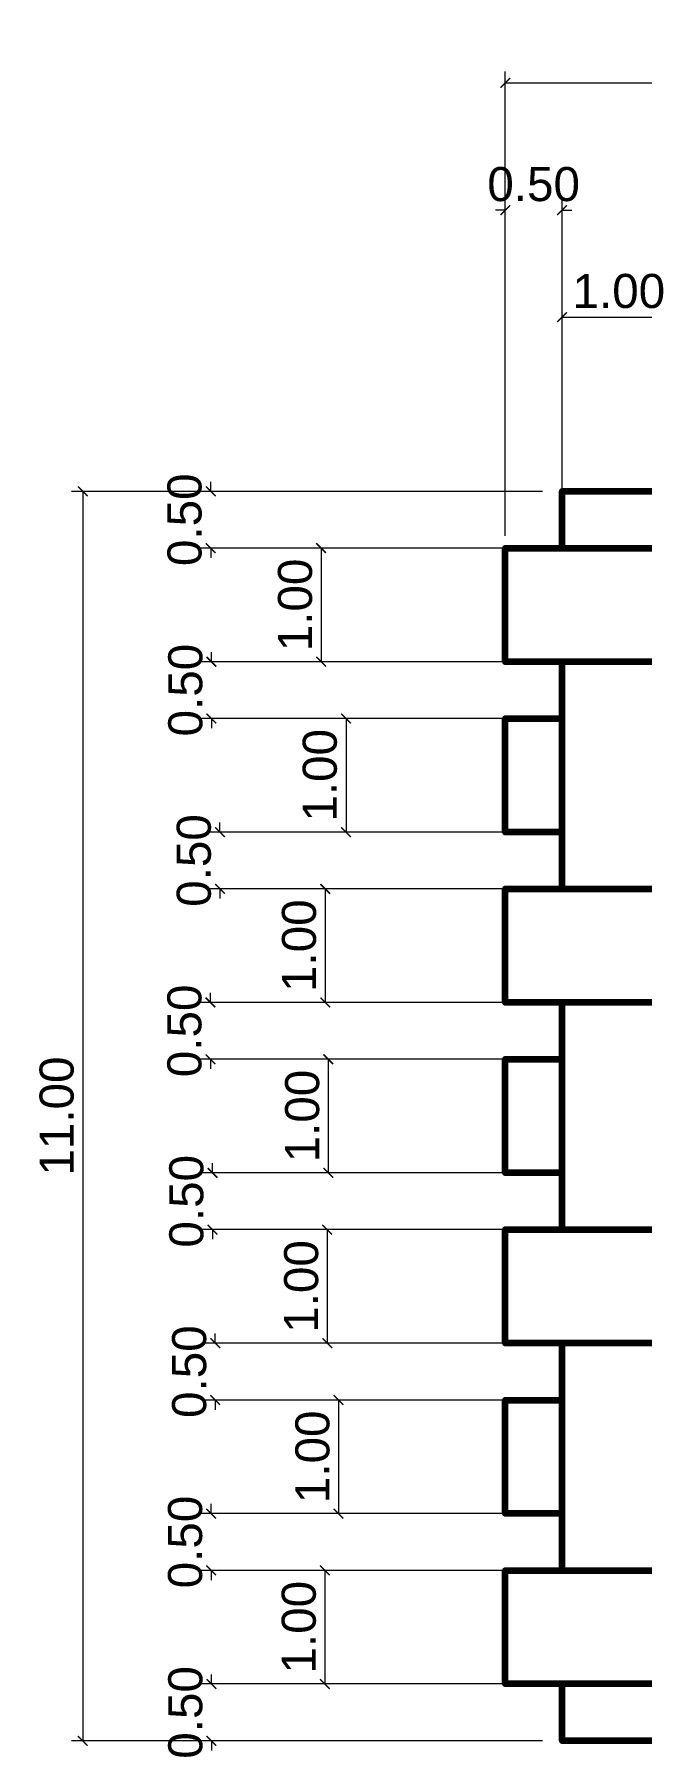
# Model space of a CAD drawing. Header units: inches. Extents: x 994 to 6777, y -637 to 5407.
# Drawn here: x 1073.44 to 1078.79, y 477.08 to 492.25 of the extents above; entities that cross this region are included whole.
import ezdxf

# ---------------------------------------------------------------- set-up
doc = ezdxf.new("R2010")
doc.units = ezdxf.units.IN
doc.header["$MEASUREMENT"] = 0
doc.linetypes.add('CENTER2', pattern=[28.575, 19.05, -3.175, 3.175, -3.175])
doc.layers.add('DIMENSIONS', color=7, linetype='Continuous')
doc.layers.add('OBJECT 0.5', color=7, linetype='Continuous', lineweight=60)
doc.styles.get("Standard").update_dxf_attribs({"font": 'arial.ttf'})
doc.dimstyles.new('ABELLA 100', dxfattribs={"dimtxt": 0.3, "dimasz": 0.085, "dimexe": 0.1, "dimexo": 0.075, "dimgap": 0.075, "dimtad": 1, "dimzin": 0, "dimdsep": 46, "dimtxsty": 'Standard', "dimblk": 'ARCHTICK', "dimcen": 0.09, "dimclrd": 7, "dimclre": 7, "dimadec": 0, "dimazin": 0, "dimtfac": 1, "dimtix": 1, "dimtofl": 0, "dimtmove": 0, "dimatfit": 3, "dimldrblk": 'OPEN30', "dimfxl": 1, "dimtolj": 1, "dimtzin": 0, "dimlwd": 0, "dimlwe": 0, "dimarcsym": 0})

# ---------------------------------------------------------------- blocks, each defined once
blk = doc.blocks.new('_ArchTick')
at = {"color": 0, "linetype": 'ByBlock', "const_width": 0.15}
blk.add_lwpolyline([(-0.5, -0.5), (0.5, 0.5)], dxfattribs=at)
blk = doc.blocks.new('*D482')
at = {"layer": 'Defpoints', "color": 0, "transparency": 16777216}
for p in [(1078.087, 490.7), (1077.587, 487.759), (1078.087, 487.759)]:
    blk.add_point(p, dxfattribs=at)
at = {"layer": 'DIMENSIONS', "color": 7, "linetype": 'CENTER2', "lineweight": 0, "transparency": 16777216}
for p, q in [((1077.587, 487.834), (1077.587, 490.8)), ((1078.087, 487.834), (1078.087, 490.8))]:
    blk.add_line(p, q, dxfattribs=at)
at = {"layer": 'DIMENSIONS', "color": 7, "linetype": 'Continuous', "lineweight": 0, "transparency": 16777216}
for p, q in [((1077.587, 490.7), (1077.502, 490.7)), ((1078.087, 490.7), (1078.172, 490.7))]:
    blk.add_line(p, q, dxfattribs=at)
at = {"layer": 'DIMENSIONS', "color": 7, "lineweight": 0, "transparency": 16777216, "xscale": 0.085, "yscale": 0.085, "zscale": 0.085}
blk.add_blockref('_ArchTick', (1077.587, 490.7), dxfattribs=at)
at = {"layer": 'DIMENSIONS', "color": 7, "lineweight": 0, "transparency": 16777216, "xscale": 0.085, "yscale": 0.085, "zscale": 0.085, "rotation": 180}
blk.add_blockref('_ArchTick', (1078.087, 490.7), dxfattribs=at)
at = {"layer": 'DIMENSIONS', "color": 0, "lineweight": 9, "transparency": 16777216, "insert": (1077.837, 490.928), "char_height": 0.3, "attachment_point": 5}
blk.add_mtext('\\A1;0.50', dxfattribs=at)
blk = doc.blocks.new('_Open30')
at = {"color": 0, "linetype": 'ByBlock', "lineweight": -2}
for p, q in [((-1, 0.27), (0, 0)), ((0, 0), (-1, -0.27)), ((0, 0), (-1, 0))]:
    blk.add_line(p, q, dxfattribs=at)
blk = doc.blocks.new('*D496')
at = {"layer": 'Defpoints', "color": 0, "transparency": 16777216}
for p in [(1079.087, 489.759), (1078.087, 487.759), (1079.087, 487.759)]:
    blk.add_point(p, dxfattribs=at)
at = {"layer": 'DIMENSIONS', "color": 7, "linetype": 'CENTER2', "lineweight": 0, "transparency": 16777216}
for p, q in [((1078.087, 487.834), (1078.087, 489.859)), ((1079.087, 487.834), (1079.087, 489.859))]:
    blk.add_line(p, q, dxfattribs=at)
at = {"layer": 'DIMENSIONS', "color": 7, "linetype": 'Continuous', "lineweight": 0, "transparency": 16777216}
blk.add_line((1078.087, 489.759), (1079.087, 489.759), dxfattribs=at)
at = {"layer": 'DIMENSIONS', "color": 7, "lineweight": 0, "transparency": 16777216, "xscale": 0.085, "yscale": 0.085, "zscale": 0.085, "rotation": 180}
blk.add_blockref('_ArchTick', (1078.087, 489.759), dxfattribs=at)
at = {"layer": 'DIMENSIONS', "color": 7, "lineweight": 0, "transparency": 16777216, "xscale": 0.085, "yscale": 0.085, "zscale": 0.085}
blk.add_blockref('_ArchTick', (1079.087, 489.759), dxfattribs=at)
at = {"layer": 'DIMENSIONS', "color": 0, "lineweight": 9, "transparency": 16777216, "insert": (1078.587, 489.987), "char_height": 0.3, "attachment_point": 5}
blk.add_mtext('\\A1;1.00', dxfattribs=at)
blk = doc.blocks.new('*D497')
at = {"layer": 'Defpoints', "color": 0, "transparency": 16777216}
for p in [(1088.587, 491.822), (1077.587, 487.759), (1088.587, 487.759)]:
    blk.add_point(p, dxfattribs=at)
at = {"layer": 'DIMENSIONS', "color": 7, "linetype": 'CENTER2', "lineweight": 0, "transparency": 16777216}
for p, q in [((1077.587, 487.834), (1077.587, 491.922)), ((1088.587, 487.834), (1088.587, 491.922))]:
    blk.add_line(p, q, dxfattribs=at)
at = {"layer": 'DIMENSIONS', "color": 7, "linetype": 'Continuous', "lineweight": 0, "transparency": 16777216}
blk.add_line((1077.587, 491.822), (1088.587, 491.822), dxfattribs=at)
at = {"layer": 'DIMENSIONS', "color": 7, "lineweight": 0, "transparency": 16777216, "xscale": 0.085, "yscale": 0.085, "zscale": 0.085, "rotation": 180}
blk.add_blockref('_ArchTick', (1077.587, 491.822), dxfattribs=at)
at = {"layer": 'DIMENSIONS', "color": 7, "lineweight": 0, "transparency": 16777216, "xscale": 0.085, "yscale": 0.085, "zscale": 0.085}
blk.add_blockref('_ArchTick', (1088.587, 491.822), dxfattribs=at)
at = {"layer": 'DIMENSIONS', "color": 0, "lineweight": 9, "transparency": 16777216, "insert": (1083.087, 492.051), "char_height": 0.3, "attachment_point": 5}
blk.add_mtext('\\A1;11.00', dxfattribs=at)
blk = doc.blocks.new('*D498')
at = {"layer": 'Defpoints', "color": 0, "transparency": 16777216}
for p in [(1077.991, 486.725), (1075, 486.225), (1077.991, 486.225)]:
    blk.add_point(p, dxfattribs=at)
at = {"layer": 'DIMENSIONS', "color": 7, "linetype": 'Continuous', "lineweight": 0, "transparency": 16777216}
for p, q in [((1075, 486.725), (1075, 486.81)), ((1075, 486.225), (1075, 486.14))]:
    blk.add_line(p, q, dxfattribs=at)
at = {"layer": 'DIMENSIONS', "color": 7, "linetype": 'CENTER2', "lineweight": 0, "transparency": 16777216}
for p, q in [((1077.916, 486.725), (1074.9, 486.725)), ((1077.916, 486.225), (1074.9, 486.225))]:
    blk.add_line(p, q, dxfattribs=at)
at = {"layer": 'DIMENSIONS', "color": 7, "lineweight": 0, "transparency": 16777216, "xscale": 0.085, "yscale": 0.085, "zscale": 0.085}
for p, rotation in [((1075, 486.725), 270), ((1075, 486.225), 90)]:
    blk.add_blockref('_ArchTick', p, dxfattribs=dict(at, rotation=rotation))
at = {"layer": 'DIMENSIONS', "color": 0, "lineweight": 9, "transparency": 16777216, "insert": (1074.772, 486.475), "char_height": 0.3, "attachment_point": 5, "rotation": 90}
blk.add_mtext('\\A1;0.50', dxfattribs=at)
blk = doc.blocks.new('*D499')
at = {"layer": 'Defpoints', "color": 0, "transparency": 16777216}
for p in [(1077.991, 488.225), (1074.994, 487.725), (1077.991, 487.725)]:
    blk.add_point(p, dxfattribs=at)
at = {"layer": 'DIMENSIONS', "color": 7, "linetype": 'CENTER2', "lineweight": 0, "transparency": 16777216}
for p, q in [((1077.916, 488.225), (1074.894, 488.225)), ((1077.916, 487.725), (1074.894, 487.725))]:
    blk.add_line(p, q, dxfattribs=at)
at = {"layer": 'DIMENSIONS', "color": 7, "linetype": 'Continuous', "lineweight": 0, "transparency": 16777216}
for p, q in [((1074.994, 488.225), (1074.994, 488.31)), ((1074.994, 487.725), (1074.994, 487.64))]:
    blk.add_line(p, q, dxfattribs=at)
at = {"layer": 'DIMENSIONS', "color": 7, "lineweight": 0, "transparency": 16777216, "xscale": 0.085, "yscale": 0.085, "zscale": 0.085}
for p, rotation in [((1074.994, 488.225), 270), ((1074.994, 487.725), 90)]:
    blk.add_blockref('_ArchTick', p, dxfattribs=dict(at, rotation=rotation))
at = {"layer": 'DIMENSIONS', "color": 0, "lineweight": 9, "transparency": 16777216, "insert": (1074.765, 487.975), "char_height": 0.3, "attachment_point": 5, "rotation": 90}
blk.add_mtext('\\A1;0.50', dxfattribs=at)
blk = doc.blocks.new('*D500')
at = {"layer": 'Defpoints', "color": 0, "transparency": 16777216}
for p in [(1077.991, 485.225), (1075.075, 484.725), (1077.991, 484.725)]:
    blk.add_point(p, dxfattribs=at)
at = {"layer": 'DIMENSIONS', "color": 7, "linetype": 'Continuous', "lineweight": 0, "transparency": 16777216}
for p, q in [((1075.075, 485.225), (1075.075, 485.31)), ((1075.075, 484.725), (1075.075, 484.64))]:
    blk.add_line(p, q, dxfattribs=at)
at = {"layer": 'DIMENSIONS', "color": 7, "linetype": 'CENTER2', "lineweight": 0, "transparency": 16777216}
for p, q in [((1077.916, 485.225), (1074.975, 485.225)), ((1077.916, 484.725), (1074.975, 484.725))]:
    blk.add_line(p, q, dxfattribs=at)
at = {"layer": 'DIMENSIONS', "color": 7, "lineweight": 0, "transparency": 16777216, "xscale": 0.085, "yscale": 0.085, "zscale": 0.085}
for p, rotation in [((1075.075, 485.225), 270), ((1075.075, 484.725), 90)]:
    blk.add_blockref('_ArchTick', p, dxfattribs=dict(at, rotation=rotation))
at = {"layer": 'DIMENSIONS', "color": 0, "lineweight": 9, "transparency": 16777216, "insert": (1074.847, 484.975), "char_height": 0.3, "attachment_point": 5, "rotation": 90}
blk.add_mtext('\\A1;0.50', dxfattribs=at)
blk = doc.blocks.new('*D501')
at = {"layer": 'Defpoints', "color": 0, "transparency": 16777216}
for p in [(1077.991, 483.725), (1074.992, 483.225), (1077.991, 483.225)]:
    blk.add_point(p, dxfattribs=at)
at = {"layer": 'DIMENSIONS', "color": 7, "linetype": 'Continuous', "lineweight": 0, "transparency": 16777216}
for p, q in [((1074.992, 483.725), (1074.992, 483.81)), ((1074.992, 483.225), (1074.992, 483.14))]:
    blk.add_line(p, q, dxfattribs=at)
at = {"layer": 'DIMENSIONS', "color": 7, "linetype": 'CENTER2', "lineweight": 0, "transparency": 16777216}
for p, q in [((1077.916, 483.725), (1074.892, 483.725)), ((1077.916, 483.225), (1074.892, 483.225))]:
    blk.add_line(p, q, dxfattribs=at)
at = {"layer": 'DIMENSIONS', "color": 7, "lineweight": 0, "transparency": 16777216, "xscale": 0.085, "yscale": 0.085, "zscale": 0.085}
for p, rotation in [((1074.992, 483.725), 270), ((1074.992, 483.225), 90)]:
    blk.add_blockref('_ArchTick', p, dxfattribs=dict(at, rotation=rotation))
at = {"layer": 'DIMENSIONS', "color": 0, "lineweight": 9, "transparency": 16777216, "insert": (1074.764, 483.475), "char_height": 0.3, "attachment_point": 5, "rotation": 90}
blk.add_mtext('\\A1;0.50', dxfattribs=at)
blk = doc.blocks.new('*D502')
at = {"layer": 'Defpoints', "color": 0, "transparency": 16777216}
for p in [(1077.991, 482.225), (1075.01, 481.725), (1077.991, 481.725)]:
    blk.add_point(p, dxfattribs=at)
at = {"layer": 'DIMENSIONS', "color": 7, "linetype": 'Continuous', "lineweight": 0, "transparency": 16777216}
for p, q in [((1075.01, 482.225), (1075.01, 482.31)), ((1075.01, 481.725), (1075.01, 481.64))]:
    blk.add_line(p, q, dxfattribs=at)
at = {"layer": 'DIMENSIONS', "color": 7, "linetype": 'CENTER2', "lineweight": 0, "transparency": 16777216}
for p, q in [((1077.916, 482.225), (1074.91, 482.225)), ((1077.916, 481.725), (1074.91, 481.725))]:
    blk.add_line(p, q, dxfattribs=at)
at = {"layer": 'DIMENSIONS', "color": 7, "lineweight": 0, "transparency": 16777216, "xscale": 0.085, "yscale": 0.085, "zscale": 0.085}
for p, rotation in [((1075.01, 482.225), 270), ((1075.01, 481.725), 90)]:
    blk.add_blockref('_ArchTick', p, dxfattribs=dict(at, rotation=rotation))
at = {"layer": 'DIMENSIONS', "color": 0, "lineweight": 9, "transparency": 16777216, "insert": (1074.781, 481.975), "char_height": 0.3, "attachment_point": 5, "rotation": 90}
blk.add_mtext('\\A1;0.50', dxfattribs=at)
blk = doc.blocks.new('*D503')
at = {"layer": 'Defpoints', "color": 0, "transparency": 16777216}
for p in [(1077.991, 480.725), (1075.034, 480.225), (1077.991, 480.225)]:
    blk.add_point(p, dxfattribs=at)
at = {"layer": 'DIMENSIONS', "color": 7, "linetype": 'Continuous', "lineweight": 0, "transparency": 16777216}
for p, q in [((1075.034, 480.725), (1075.034, 480.81)), ((1075.034, 480.225), (1075.034, 480.14))]:
    blk.add_line(p, q, dxfattribs=at)
at = {"layer": 'DIMENSIONS', "color": 7, "linetype": 'CENTER2', "lineweight": 0, "transparency": 16777216}
for p, q in [((1077.916, 480.725), (1074.934, 480.725)), ((1077.916, 480.225), (1074.934, 480.225))]:
    blk.add_line(p, q, dxfattribs=at)
at = {"layer": 'DIMENSIONS', "color": 7, "lineweight": 0, "transparency": 16777216, "xscale": 0.085, "yscale": 0.085, "zscale": 0.085}
for p, rotation in [((1075.034, 480.725), 270), ((1075.034, 480.225), 90)]:
    blk.add_blockref('_ArchTick', p, dxfattribs=dict(at, rotation=rotation))
at = {"layer": 'DIMENSIONS', "color": 0, "lineweight": 9, "transparency": 16777216, "insert": (1074.806, 480.475), "char_height": 0.3, "attachment_point": 5, "rotation": 90}
blk.add_mtext('\\A1;0.50', dxfattribs=at)
blk = doc.blocks.new('*D504')
at = {"layer": 'Defpoints', "color": 0, "transparency": 16777216}
for p in [(1077.991, 479.225), (1074.998, 478.725), (1077.991, 478.725)]:
    blk.add_point(p, dxfattribs=at)
at = {"layer": 'DIMENSIONS', "color": 7, "linetype": 'CENTER2', "lineweight": 0, "transparency": 16777216}
for p, q in [((1077.916, 479.225), (1074.898, 479.225)), ((1077.916, 478.725), (1074.898, 478.725))]:
    blk.add_line(p, q, dxfattribs=at)
at = {"layer": 'DIMENSIONS', "color": 7, "linetype": 'Continuous', "lineweight": 0, "transparency": 16777216}
for p, q in [((1074.998, 479.225), (1074.998, 479.31)), ((1074.998, 478.725), (1074.998, 478.64))]:
    blk.add_line(p, q, dxfattribs=at)
at = {"layer": 'DIMENSIONS', "color": 7, "lineweight": 0, "transparency": 16777216, "xscale": 0.085, "yscale": 0.085, "zscale": 0.085}
for p, rotation in [((1074.998, 479.225), 270), ((1074.998, 478.725), 90)]:
    blk.add_blockref('_ArchTick', p, dxfattribs=dict(at, rotation=rotation))
at = {"layer": 'DIMENSIONS', "color": 0, "lineweight": 9, "transparency": 16777216, "insert": (1074.77, 478.975), "char_height": 0.3, "attachment_point": 5, "rotation": 90}
blk.add_mtext('\\A1;0.50', dxfattribs=at)
blk = doc.blocks.new('*D505')
at = {"layer": 'Defpoints', "color": 0, "transparency": 16777216}
for p in [(1077.991, 477.725), (1075, 477.225), (1077.991, 477.225)]:
    blk.add_point(p, dxfattribs=at)
at = {"layer": 'DIMENSIONS', "color": 7, "linetype": 'CENTER2', "lineweight": 0, "transparency": 16777216}
for p, q in [((1077.916, 477.725), (1074.9, 477.725)), ((1077.916, 477.225), (1074.9, 477.225))]:
    blk.add_line(p, q, dxfattribs=at)
at = {"layer": 'DIMENSIONS', "color": 7, "linetype": 'Continuous', "lineweight": 0, "transparency": 16777216}
for p, q in [((1075, 477.725), (1075, 477.81)), ((1075, 477.225), (1075, 477.14))]:
    blk.add_line(p, q, dxfattribs=at)
at = {"layer": 'DIMENSIONS', "color": 7, "lineweight": 0, "transparency": 16777216, "xscale": 0.085, "yscale": 0.085, "zscale": 0.085}
for p, rotation in [((1075, 477.725), 270), ((1075, 477.225), 90)]:
    blk.add_blockref('_ArchTick', p, dxfattribs=dict(at, rotation=rotation))
at = {"layer": 'DIMENSIONS', "color": 0, "lineweight": 9, "transparency": 16777216, "insert": (1074.772, 477.475), "char_height": 0.3, "attachment_point": 5, "rotation": 90}
blk.add_mtext('\\A1;0.50', dxfattribs=at)
blk = doc.blocks.new('*D506')
at = {"layer": 'Defpoints', "color": 0, "transparency": 16777216}
for p in [(1077.991, 478.725), (1075.999, 477.725), (1077.991, 477.725)]:
    blk.add_point(p, dxfattribs=at)
at = {"layer": 'DIMENSIONS', "color": 7, "linetype": 'CENTER2', "lineweight": 0, "transparency": 16777216}
for p, q in [((1077.916, 478.725), (1075.899, 478.725)), ((1077.916, 477.725), (1075.899, 477.725))]:
    blk.add_line(p, q, dxfattribs=at)
at = {"layer": 'DIMENSIONS', "color": 7, "linetype": 'Continuous', "lineweight": 0, "transparency": 16777216}
blk.add_line((1075.999, 478.725), (1075.999, 477.725), dxfattribs=at)
at = {"layer": 'DIMENSIONS', "color": 7, "lineweight": 0, "transparency": 16777216, "xscale": 0.085, "yscale": 0.085, "zscale": 0.085}
for p, rotation in [((1075.999, 478.725), 90), ((1075.999, 477.725), 270)]:
    blk.add_blockref('_ArchTick', p, dxfattribs=dict(at, rotation=rotation))
at = {"layer": 'DIMENSIONS', "color": 0, "lineweight": 9, "transparency": 16777216, "insert": (1075.771, 478.225), "char_height": 0.3, "attachment_point": 5, "rotation": 90}
blk.add_mtext('\\A1;1.00', dxfattribs=at)
blk = doc.blocks.new('*D507')
at = {"layer": 'Defpoints', "color": 0, "transparency": 16777216}
for p in [(1077.991, 480.225), (1076.119, 479.225), (1077.991, 479.225)]:
    blk.add_point(p, dxfattribs=at)
at = {"layer": 'DIMENSIONS', "color": 7, "linetype": 'CENTER2', "lineweight": 0, "transparency": 16777216}
for p, q in [((1077.916, 480.225), (1076.019, 480.225)), ((1077.916, 479.225), (1076.019, 479.225))]:
    blk.add_line(p, q, dxfattribs=at)
at = {"layer": 'DIMENSIONS', "color": 7, "linetype": 'Continuous', "lineweight": 0, "transparency": 16777216}
blk.add_line((1076.119, 480.225), (1076.119, 479.225), dxfattribs=at)
at = {"layer": 'DIMENSIONS', "color": 7, "lineweight": 0, "transparency": 16777216, "xscale": 0.085, "yscale": 0.085, "zscale": 0.085}
for p, rotation in [((1076.119, 480.225), 90), ((1076.119, 479.225), 270)]:
    blk.add_blockref('_ArchTick', p, dxfattribs=dict(at, rotation=rotation))
at = {"layer": 'DIMENSIONS', "color": 0, "lineweight": 9, "transparency": 16777216, "insert": (1075.891, 479.725), "char_height": 0.3, "attachment_point": 5, "rotation": 90}
blk.add_mtext('\\A1;1.00', dxfattribs=at)
blk = doc.blocks.new('*D508')
at = {"layer": 'Defpoints', "color": 0, "transparency": 16777216}
for p in [(1077.991, 481.725), (1076.02, 480.725), (1077.991, 480.725)]:
    blk.add_point(p, dxfattribs=at)
at = {"layer": 'DIMENSIONS', "color": 7, "linetype": 'CENTER2', "lineweight": 0, "transparency": 16777216}
for p, q in [((1077.916, 481.725), (1075.92, 481.725)), ((1077.916, 480.725), (1075.92, 480.725))]:
    blk.add_line(p, q, dxfattribs=at)
at = {"layer": 'DIMENSIONS', "color": 7, "linetype": 'Continuous', "lineweight": 0, "transparency": 16777216}
blk.add_line((1076.02, 481.725), (1076.02, 480.725), dxfattribs=at)
at = {"layer": 'DIMENSIONS', "color": 7, "lineweight": 0, "transparency": 16777216, "xscale": 0.085, "yscale": 0.085, "zscale": 0.085}
for p, rotation in [((1076.02, 481.725), 90), ((1076.02, 480.725), 270)]:
    blk.add_blockref('_ArchTick', p, dxfattribs=dict(at, rotation=rotation))
at = {"layer": 'DIMENSIONS', "color": 0, "lineweight": 9, "transparency": 16777216, "insert": (1075.792, 481.225), "char_height": 0.3, "attachment_point": 5, "rotation": 90}
blk.add_mtext('\\A1;1.00', dxfattribs=at)
blk = doc.blocks.new('*D509')
at = {"layer": 'Defpoints', "color": 0, "transparency": 16777216}
for p in [(1077.991, 483.225), (1076.029, 482.225), (1077.991, 482.225)]:
    blk.add_point(p, dxfattribs=at)
at = {"layer": 'DIMENSIONS', "color": 7, "linetype": 'CENTER2', "lineweight": 0, "transparency": 16777216}
for p, q in [((1077.916, 483.225), (1075.929, 483.225)), ((1077.916, 482.225), (1075.929, 482.225))]:
    blk.add_line(p, q, dxfattribs=at)
at = {"layer": 'DIMENSIONS', "color": 7, "linetype": 'Continuous', "lineweight": 0, "transparency": 16777216}
blk.add_line((1076.029, 483.225), (1076.029, 482.225), dxfattribs=at)
at = {"layer": 'DIMENSIONS', "color": 7, "lineweight": 0, "transparency": 16777216, "xscale": 0.085, "yscale": 0.085, "zscale": 0.085}
for p, rotation in [((1076.029, 483.225), 90), ((1076.029, 482.225), 270)]:
    blk.add_blockref('_ArchTick', p, dxfattribs=dict(at, rotation=rotation))
at = {"layer": 'DIMENSIONS', "color": 0, "lineweight": 9, "transparency": 16777216, "insert": (1075.801, 482.725), "char_height": 0.3, "attachment_point": 5, "rotation": 90}
blk.add_mtext('\\A1;1.00', dxfattribs=at)
blk = doc.blocks.new('*D510')
at = {"layer": 'Defpoints', "color": 0, "transparency": 16777216}
for p in [(1077.991, 484.725), (1076.002, 483.725), (1077.991, 483.725)]:
    blk.add_point(p, dxfattribs=at)
at = {"layer": 'DIMENSIONS', "color": 7, "linetype": 'CENTER2', "lineweight": 0, "transparency": 16777216}
for p, q in [((1077.916, 484.725), (1075.902, 484.725)), ((1077.916, 483.725), (1075.902, 483.725))]:
    blk.add_line(p, q, dxfattribs=at)
at = {"layer": 'DIMENSIONS', "color": 7, "linetype": 'Continuous', "lineweight": 0, "transparency": 16777216}
blk.add_line((1076.002, 484.725), (1076.002, 483.725), dxfattribs=at)
at = {"layer": 'DIMENSIONS', "color": 7, "lineweight": 0, "transparency": 16777216, "xscale": 0.085, "yscale": 0.085, "zscale": 0.085}
for p, rotation in [((1076.002, 484.725), 90), ((1076.002, 483.725), 270)]:
    blk.add_blockref('_ArchTick', p, dxfattribs=dict(at, rotation=rotation))
at = {"layer": 'DIMENSIONS', "color": 0, "lineweight": 9, "transparency": 16777216, "insert": (1075.773, 484.225), "char_height": 0.3, "attachment_point": 5, "rotation": 90}
blk.add_mtext('\\A1;1.00', dxfattribs=at)
blk = doc.blocks.new('*D511')
at = {"layer": 'Defpoints', "color": 0, "transparency": 16777216}
for p in [(1077.991, 486.225), (1076.185, 485.225), (1077.991, 485.225)]:
    blk.add_point(p, dxfattribs=at)
at = {"layer": 'DIMENSIONS', "color": 7, "linetype": 'CENTER2', "lineweight": 0, "transparency": 16777216}
for p, q in [((1077.916, 486.225), (1076.085, 486.225)), ((1077.916, 485.225), (1076.085, 485.225))]:
    blk.add_line(p, q, dxfattribs=at)
at = {"layer": 'DIMENSIONS', "color": 7, "linetype": 'Continuous', "lineweight": 0, "transparency": 16777216}
blk.add_line((1076.185, 486.225), (1076.185, 485.225), dxfattribs=at)
at = {"layer": 'DIMENSIONS', "color": 7, "lineweight": 0, "transparency": 16777216, "xscale": 0.085, "yscale": 0.085, "zscale": 0.085}
for p, rotation in [((1076.185, 486.225), 90), ((1076.185, 485.225), 270)]:
    blk.add_blockref('_ArchTick', p, dxfattribs=dict(at, rotation=rotation))
at = {"layer": 'DIMENSIONS', "color": 0, "lineweight": 9, "transparency": 16777216, "insert": (1075.956, 485.725), "char_height": 0.3, "attachment_point": 5, "rotation": 90}
blk.add_mtext('\\A1;1.00', dxfattribs=at)
blk = doc.blocks.new('*D512')
at = {"layer": 'Defpoints', "color": 0, "transparency": 16777216}
for p in [(1077.991, 487.725), (1075.966, 486.725), (1077.916, 486.725)]:
    blk.add_point(p, dxfattribs=at)
at = {"layer": 'DIMENSIONS', "color": 7, "linetype": 'CENTER2', "lineweight": 0, "transparency": 16777216}
for p, q in [((1077.916, 487.725), (1075.866, 487.725)), ((1077.841, 486.725), (1075.866, 486.725))]:
    blk.add_line(p, q, dxfattribs=at)
at = {"layer": 'DIMENSIONS', "color": 7, "linetype": 'Continuous', "lineweight": 0, "transparency": 16777216}
blk.add_line((1075.966, 487.725), (1075.966, 486.725), dxfattribs=at)
at = {"layer": 'DIMENSIONS', "color": 7, "lineweight": 0, "transparency": 16777216, "xscale": 0.085, "yscale": 0.085, "zscale": 0.085}
for p, rotation in [((1075.966, 487.725), 90), ((1075.966, 486.725), 270)]:
    blk.add_blockref('_ArchTick', p, dxfattribs=dict(at, rotation=rotation))
at = {"layer": 'DIMENSIONS', "color": 0, "lineweight": 9, "transparency": 16777216, "insert": (1075.738, 487.225), "char_height": 0.3, "attachment_point": 5, "rotation": 90}
blk.add_mtext('\\A1;1.00', dxfattribs=at)
blk = doc.blocks.new('*D513')
at = {"layer": 'Defpoints', "color": 0, "transparency": 16777216}
for p in [(1077.991, 488.225), (1073.867, 477.225), (1077.991, 477.225)]:
    blk.add_point(p, dxfattribs=at)
at = {"layer": 'DIMENSIONS', "color": 7, "linetype": 'CENTER2', "lineweight": 0, "transparency": 16777216}
for p, q in [((1077.916, 488.225), (1073.767, 488.225)), ((1077.916, 477.225), (1073.767, 477.225))]:
    blk.add_line(p, q, dxfattribs=at)
at = {"layer": 'DIMENSIONS', "color": 7, "linetype": 'Continuous', "lineweight": 0, "transparency": 16777216}
blk.add_line((1073.867, 488.225), (1073.867, 477.225), dxfattribs=at)
at = {"layer": 'DIMENSIONS', "color": 7, "lineweight": 0, "transparency": 16777216, "xscale": 0.085, "yscale": 0.085, "zscale": 0.085}
for p, rotation in [((1073.867, 488.225), 90), ((1073.867, 477.225), 270)]:
    blk.add_blockref('_ArchTick', p, dxfattribs=dict(at, rotation=rotation))
at = {"layer": 'DIMENSIONS', "color": 0, "lineweight": 9, "transparency": 16777216, "insert": (1073.639, 482.725), "char_height": 0.3, "attachment_point": 5, "rotation": 90}
blk.add_mtext('\\A1;11.00', dxfattribs=at)

msp = doc.modelspace()

# ---------------------------------------------------------------- linework, layer by layer
at = {"layer": 'OBJECT 0.5', "lineweight": 100}
for points in [[(1078.08727, 487.72515), (1078.08727, 488.22515), (1079.08727, 488.22515), (1079.08727, 487.72515)], [(1079.58727, 486.72515), (1077.58727, 486.72515), (1077.58727, 487.72515), (1079.58727, 487.72515)], [(1078.08727, 484.72515), (1078.08727, 486.72515)], [(1078.08727, 485.22515), (1077.58727, 485.22515), (1077.58727, 486.22515), (1078.08727, 486.22515)], [(1079.58727, 483.72515), (1077.58727, 483.72515), (1077.58727, 484.72515), (1079.58727, 484.72515)], [(1078.08727, 481.72515), (1078.08727, 483.72515)], [(1078.08727, 482.22515), (1077.58727, 482.22515), (1077.58727, 483.22515), (1078.08727, 483.22515)], [(1079.58727, 480.72515), (1077.58727, 480.72515), (1077.58727, 481.72515), (1079.58727, 481.72515)], [(1078.08727, 478.72515), (1078.08727, 480.72515)], [(1078.08727, 479.22515), (1077.58727, 479.22515), (1077.58727, 480.22515), (1078.08727, 480.22515)], [(1079.58727, 477.72515), (1077.58727, 477.72515), (1077.58727, 478.72515), (1079.58727, 478.72515)], [(1079.08727, 477.72515), (1079.08727, 477.22515), (1078.08727, 477.22515), (1078.08727, 477.72515)]]:
    msp.add_lwpolyline(points, dxfattribs=at)

# ---------------------------------------------------------------- dimensions: what is measured, and where the dimension line sits
at = {"layer": 'DIMENSIONS', "lineweight": 9}
for base, p1, p2, picture, middle in [((1088.58727, 491.82233), (1077.58727, 487.75885), (1088.58727, 487.75885), '*D497', (1083.08727, 492.0505)), ((1078.08727, 490.70015), (1077.58727, 487.75885), (1078.08727, 487.75885), '*D482', (1077.83727, 490.92832)), ((1079.08727, 489.75885), (1078.08727, 487.75885), (1079.08727, 487.75885), '*D496', (1078.58727, 489.98702))]:
    dim = msp.add_linear_dim(base=base, p1=p1, p2=p2, dimstyle='ABELLA 100', dxfattribs=at)
    dim.commit()
    dim.dimension.update_dxf_attribs({"geometry": picture, "text_midpoint": middle})
for base, p1, p2, picture, middle in [((1074.99353, 487.72515), (1077.99129, 488.22515), (1077.99129, 487.72515), '*D499', (1074.76535, 487.97515)), ((1073.86726, 477.22515), (1077.99129, 488.22515), (1077.99129, 477.22515), '*D513', (1073.63909, 482.72515)), ((1075.96586, 486.72515), (1077.99129, 487.72515), (1077.91629, 486.72515), '*D512', (1075.73769, 487.22515)), ((1075.00048, 486.22515), (1077.99129, 486.72515), (1077.99129, 486.22515), '*D498', (1074.7723, 486.47515)), ((1076.18453, 485.22515), (1077.99129, 486.22515), (1077.99129, 485.22515), '*D511', (1075.95636, 485.72515)), ((1075.0752, 484.72515), (1077.99129, 485.22515), (1077.99129, 484.72515), '*D500', (1074.84703, 484.97515)), ((1076.00155, 483.72515), (1077.99129, 484.72515), (1077.99129, 483.72515), '*D510', (1075.77337, 484.22515)), ((1074.99197, 483.22515), (1077.99129, 483.72515), (1077.99129, 483.22515), '*D501', (1074.7638, 483.47515)), ((1076.02939, 482.22515), (1077.99129, 483.22515), (1077.99129, 482.22515), '*D509', (1075.80122, 482.72515)), ((1075.00951, 481.72515), (1077.99129, 482.22515), (1077.99129, 481.72515), '*D502', (1074.78134, 481.97515)), ((1076.01978, 480.72515), (1077.99129, 481.72515), (1077.99129, 480.72515), '*D508', (1075.79161, 481.22515)), ((1075.03402, 480.22515), (1077.99129, 480.72515), (1077.99129, 480.22515), '*D503', (1074.80584, 480.47515)), ((1076.11897, 479.22515), (1077.99129, 480.22515), (1077.99129, 479.22515), '*D507', (1075.8908, 479.72515)), ((1074.99818, 478.72515), (1077.99129, 479.22515), (1077.99129, 478.72515), '*D504', (1074.77001, 478.97515)), ((1075.99938, 477.72515), (1077.99129, 478.72515), (1077.99129, 477.72515), '*D506', (1075.77121, 478.22515)), ((1075.00027, 477.22515), (1077.99129, 477.72515), (1077.99129, 477.22515), '*D505', (1074.7721, 477.47515))]:
    dim = msp.add_linear_dim(base=base, p1=p1, p2=p2, angle=90, dimstyle='ABELLA 100', dxfattribs=at)
    dim.commit()
    dim.dimension.update_dxf_attribs({"geometry": picture, "text_midpoint": middle})

doc.saveas('drawing.dxf')
